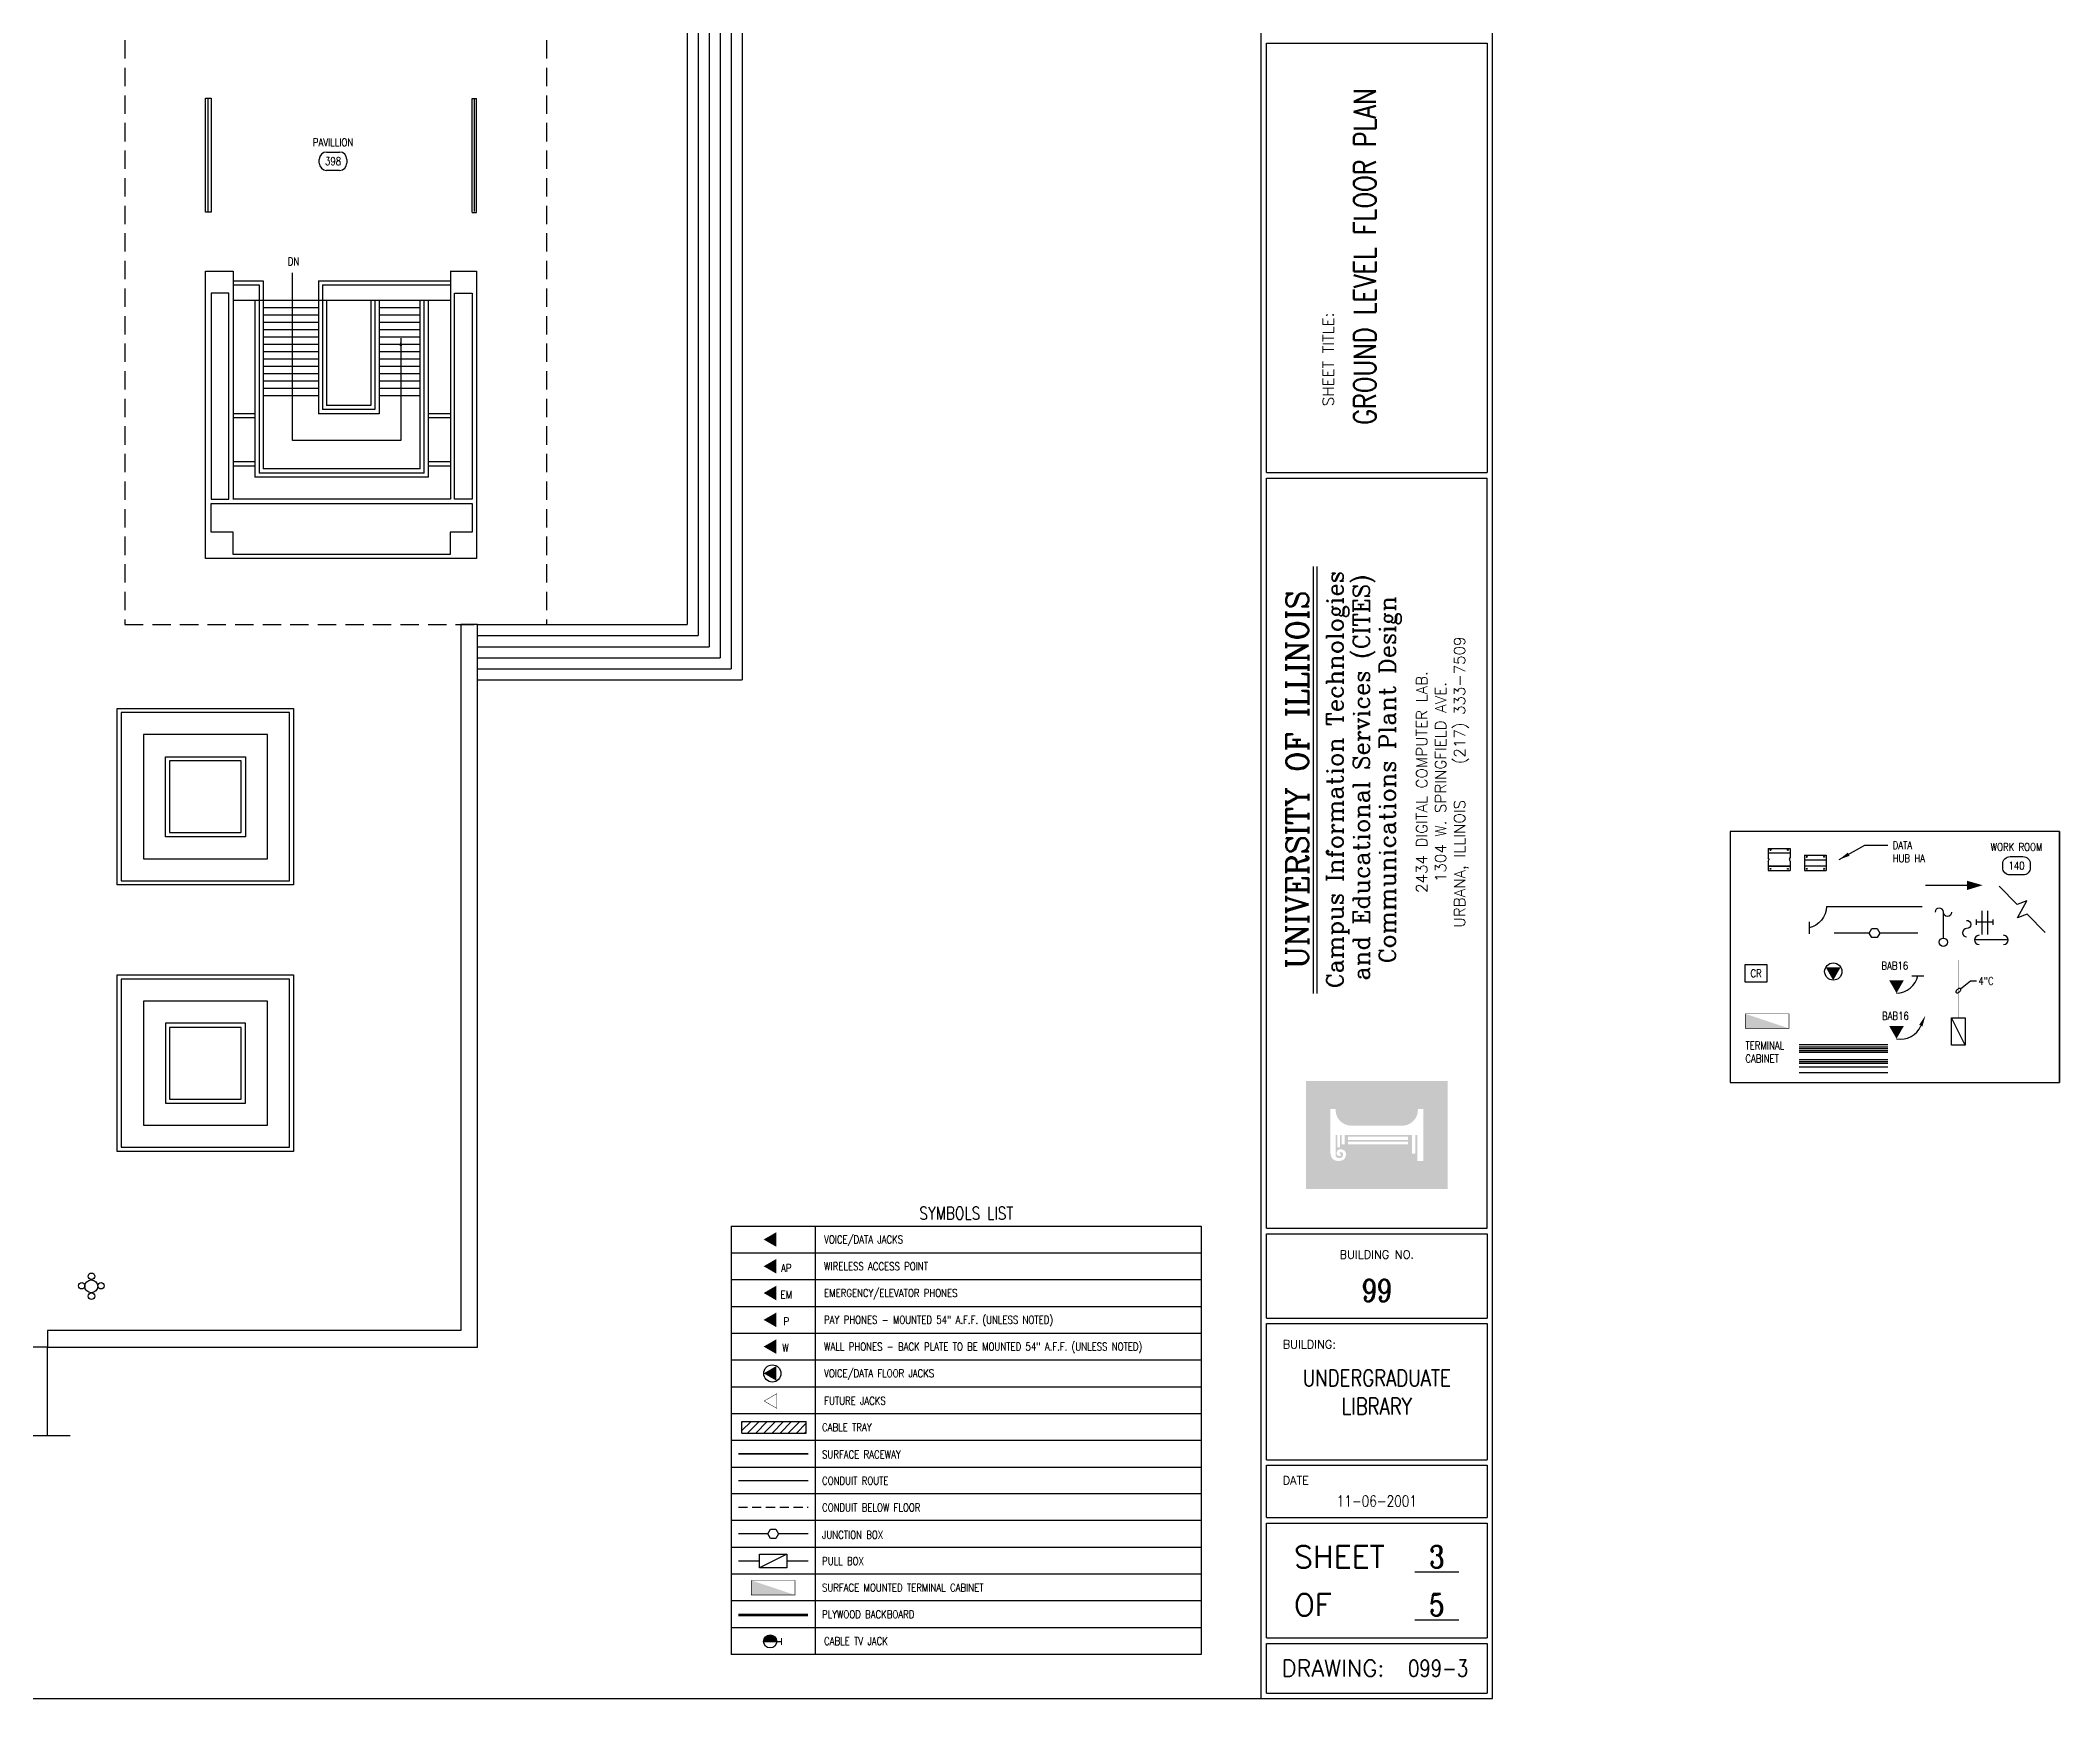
# Model space of a CAD drawing. Extents: x -97 to 5019, y -54 to 3540.
# Drawn here: x 2822 to 5019, y 0 to 1804 of the extents above; entities that cross this region are included whole.
import ezdxf
from ezdxf.enums import TextEntityAlignment as Align

# ---------------------------------------------------------------- set-up
doc = ezdxf.new("R2010")
doc.units = 0
doc.header["$LTSCALE"] = 40
doc.header["$MEASUREMENT"] = 0
for name, pattern in [('CENTER2', [1.125, 0.75, -0.125, 0.125, -0.125]), ('DASHED', [0.75, 0.5, -0.25]), ('DASHED2', [0.375, 0.25, -0.125])]:
    doc.linetypes.add(name, pattern=pattern)
doc.layers.get('0').update_dxf_attribs({"linetype": 'CONTINUOUS'})
for name, color, linetype in [('AC', 7, 'CONTINUOUS'), ('BIX MOUNT', 4, 'CONTINUOUS'), ('Bldg', 34, 'CONTINUOUS'), ('BLDGS', 34, 'CONTINUOUS'), ('BORDER', 2, 'CONTINUOUS'), ('CABINETS', 5, 'CONTINUOUS'), ('CABLE-DATA', 6, 'CONTINUOUS'), ('CABLE-FEED', 5, 'CONTINUOUS'), ('CABLE-RISER', 5, 'CONTINUOUS'), ('CABLE-SS', 1, 'CONTINUOUS'), ('CABLE-VOICE', 3, 'CONTINUOUS'), ('CABLETRAY', 5, 'CONTINUOUS'), ('COAX', 7, 'CONTINUOUS'), ('COLUMN LINES', 3, 'CENTER2'), ('COND-DWG', 4, 'CONTINUOUS'), ('DETAILS', 5, 'CONTINUOUS'), ('DIEBOLD', 3, 'CONTINUOUS'), ('DIMENSIONS', 3, 'CONTINUOUS'), ('ELECTRIC', 6, 'CONTINUOUS'), ('FIBER-MM', 1, 'CONTINUOUS'), ('FIBER-SM', 4, 'CONTINUOUS'), ('FRAMES', 5, 'CONTINUOUS'), ('FURN-EQUIP', 9, 'CONTINUOUS'), ('GROUND', 7, 'CONTINUOUS'), ('JACK', 1, 'CONTINUOUS'), ('JACK NUMBERS', 1, 'CONTINUOUS'), ('JACK-AP', 1, 'CONTINUOUS'), ('MAT-LIST', 5, 'CONTINUOUS'), ('NETWORK EQUIPMENT', 4, 'CONTINUOUS'), ('NOTES', 5, 'CONTINUOUS'), ('PATCH PANEL', 5, 'CONTINUOUS'), ('PLYWOOD', 6, 'CONTINUOUS'), ('PROPOSED', 6, 'CONTINUOUS'), ('PROTECTORS', 7, 'CONTINUOUS'), ('RACEWAY', 4, 'SURFACERACEWAY'), ('ROOMS', 34, 'CONTINUOUS'), ('SYMBOLS', 2, 'CONTINUOUS'), ('TERM-DWG', 6, 'CONTINUOUS')]:
    doc.layers.add(name, color=color, linetype=linetype)
doc.styles.add('A', font='SIMPLEX.shx', dxfattribs={"height": 8.5})
doc.styles.add('COMPLEX', font='complex', dxfattribs={"height": 0.125})
doc.styles.add('ROMANC', font='romanc', dxfattribs={"height": 24})
doc.styles.add('SIMPLEX', font='SIMPLEX.shx', dxfattribs={"height": 12})
doc.styles.get("Standard").update_dxf_attribs({"font": 'txt', "height": 24})
doc.linetypes.add('SURFACERACEWAY', pattern='A,0.5,[1,racedot.shx,S=0.02083,R=0,X=0,Y=0],0.5', length=1)
doc.dimstyles.get("Standard").update_dxf_attribs({"dimtxt": 0.18, "dimasz": 8.5, "dimexe": 0.18, "dimexo": 0.0625, "dimgap": 0.09, "dimtad": 0, "dimtih": 1, "dimtoh": 1, "dimdec": 3, "dimzin": 0, "dimdsep": 46, "dimlunit": 3, "dimtxsty": 'Standard', "dimcen": 0.09, "dimadec": 0, "dimazin": 0, "dimtfac": 1, "dimtdec": 3, "dimtofl": 0, "dimtmove": 2, "dimatfit": 3, "dimfxl": 0, "dimtolj": 1, "dimtzin": 0, "dimarcsym": 0})

# ---------------------------------------------------------------- blocks, each defined once
blk = doc.blocks.new('JA')
blk.add_solid([(0, 0), (13.9, -8), (13.9, 8)])
blk = doc.blocks.new('FJA')
blk.add_circle((9.5, -0.1), 9.38)
blk.add_solid([(0, 0), (13.9, -8), (13.9, 8)])
blk = doc.blocks.new('DJA')
at = {"const_width": 0.5}
blk.add_lwpolyline([(14.4, 8), (0.5, 0), (14.4, -8)], close=True, dxfattribs=at)
blk = doc.blocks.new('JB')
blk.add_lwpolyline([(-2.94912, -5.03808), (-8.6016, -5.03808), (-11.42784, 0), (-8.6016, 5.03808), (-2.94912, 5.03808), (0, 0)], close=True)
blk = doc.blocks.new('PB')
blk.add_lwpolyline([(0, 7.425), (-29.7, -7.425)])
blk.add_lwpolyline([(0, 7.425), (0, -7.425), (-29.7, -7.425), (-29.7, 7.425)], close=True)
blk = doc.blocks.new('TC')
at = {"const_width": 0.495}
blk.add_lwpolyline([(23.76, 15.84), (-23.76, 15.84), (-23.76, 0), (23.76, 0)], close=True, dxfattribs=at)
blk.add_solid([(-23.76, 0), (23.76, 0), (-23.76, 15.84)])
blk = doc.blocks.new('TV')
at = {"linetype": 'Continuous'}
blk.add_hatch(color=256, dxfattribs=at).paths.add_polyline_path([(14.2, 0, 1), (0, 0)])
blk.add_line((0, 0), (19.4, 0), dxfattribs=at)
at = {"linetype": 'Continuous', "const_width": 1, "flags": 128}
blk.add_lwpolyline([(19.4, 3.8), (19.4, -3.8)], dxfattribs=at)
at = {"linetype": 'Continuous'}
blk.add_circle((7.1, 0), 7.09, dxfattribs=at)
blk = doc.blocks.new('HR')
blk.add_line((16.6, 18.9), (29.9, 18.9))
blk.add_arc((0, 23.8), 23.8, 270, 348.1869)
blk = doc.blocks.new('HRA')
blk.add_arc((4.5, 23.3), 23.8, 259.1978, 337.3847)
blk.add_solid([(24.6, 15), (28.2, 13.3), (31.4, 25.1)])
blk = doc.blocks.new('IBID')
blk.add_lwpolyline([(0, 9, -1), (0, 0, 1), (0, -9, 1)], format="xyb")
blk = doc.blocks.new('CU')
blk.add_circle((0, 0), 4.48)
blk = doc.blocks.new('T')
blk.add_line((0, -3), (0, 3))
blk = doc.blocks.new('CD')
blk.add_arc((5, 0), 5, 90, 270)
blk = doc.blocks.new('ELIP')
blk.add_lwpolyline([(0, 0, 0.166221), (-0.04, 0.12, 0.105567), (-0.19, 0.25, 0.068396), (-0.39, 0.32, 0.054571), (-0.66, 0.35, 0.054571), (-0.92, 0.32, 0.068396), (-1.13, 0.25, 0.105567), (-1.28, 0.12, 0.166221), (-1.32, 0, 0.166221), (-1.28, -0.12, 0.105567), (-1.13, -0.25, 0.068396), (-0.92, -0.32, 0.054571), (-0.66, -0.35, 0.054571), (-0.39, -0.32, 0.068396), (-0.19, -0.25, 0.105567), (-0.04, -0.12, 0.166221)], format="xyb", close=True)

msp = doc.modelspace()

# ---------------------------------------------------------------- hatches: boundary and pattern name
at = {"layer": 'BORDER'}
h = msp.add_hatch(color=184, dxfattribs=at)
h.paths.add_polyline_path([(4210.9, 660.2), (4210.9, 566), (4342.1, 566), (4342.1, 660.2)])
h.paths.add_polyline_path([(4306.4, 623.4, 0.395998), (4321.2, 641.4), (4327, 641.4), (4327, 584.8), (4320.5, 584.8), (4320.5, 613.1), (4318.3, 613.1), (4318.3, 592.7), (4314.7, 592.7), (4314.7, 613.1), (4241.4, 613.1), (4241.4, 602.8), (4238.3, 602.8), (4238.3, 613.1), (4236.5, 613.1), (4236.5, 599.7), (4233.4, 599.7), (4233.4, 613.1), (4231.6, 613.1), (4231.6, 593.1), (4231.6, 592.3), (4231.7, 591.7), (4231.8, 591.3), (4231.8, 590.9), (4231.9, 590.6), (4231.9, 590.4), (4232, 590.2), (4232.1, 590), (4232.1, 589.9), (4232.2, 589.8), (4232.3, 589.6), (4232.4, 589.5), (4232.4, 589.4), (4232.5, 589.3), (4232.6, 589.2), (4232.7, 589.1), (4232.8, 589), (4232.8, 588.9), (4232.9, 588.8), (4233, 588.7), (4233.1, 588.7), (4233.2, 588.6), (4233.3, 588.5), (4233.4, 588.5), (4233.4, 588.4), (4233.5, 588.4), (4233.6, 588.3), (4233.6, 588.3), (4233.7, 588.3), (4233.7, 588.2), (4233.8, 588.2), (4233.8, 588.2), (4233.9, 588.2), (4234, 588.2), (4234, 588.2), (4234.1, 588.1), (4234.1, 588.1), (4234.2, 588.1), (4234.2, 588.1), (4234.3, 588.1), (4234.3, 588.1), (4234.4, 588.1), (4234.4, 588.1), (4234.5, 588.1), (4234.5, 588.1), (4234.6, 588.1), (4234.6, 588.1), (4234.7, 588), (4234.8, 588), (4234.8, 588), (4234.9, 588), (4234.9, 588), (4235, 588), (4235.1, 588), (4235.1, 588), (4235.2, 588), (4235.3, 588), (4235.3, 588), (4235.4, 588), (4235.4, 588), (4235.5, 588), (4235.6, 588.1), (4235.6, 588.1), (4235.7, 588.1), (4235.7, 588.1), (4235.8, 588.1), (4235.9, 588.1), (4235.9, 588.1), (4236, 588.1), (4236.1, 588.1), (4236.1, 588.1), (4236.2, 588.1), (4236.2, 588.1), (4236.3, 588.1), (4236.4, 588.1), (4236.4, 588.1), (4236.5, 588.2), (4236.5, 588.2), (4236.6, 588.2), (4236.6, 588.2), (4236.7, 588.2), (4236.8, 588.2), (4236.8, 588.2), (4236.9, 588.2), (4236.9, 588.2), (4237, 588.2), (4237, 588.3), (4237.1, 588.3), (4237.1, 588.3), (4237.2, 588.3), (4237.2, 588.3), (4237.3, 588.3), (4237.3, 588.3), (4237.4, 588.3), (4237.4, 588.3), (4237.5, 588.4), (4237.5, 588.4), (4237.5, 588.4), (4237.6, 588.4), (4237.6, 588.4), (4237.7, 588.4), (4237.7, 588.4), (4237.7, 588.4), (4237.8, 588.5), (4237.8, 588.5), (4237.9, 588.5), (4237.9, 588.5), (4237.9, 588.5), (4238, 588.5), (4238, 588.5), (4238, 588.6), (4238.1, 588.6), (4238.1, 588.6), (4238.1, 588.6), (4238.1, 588.6), (4238.2, 588.6), (4238.2, 588.6), (4238.2, 588.6), (4238.2, 588.7), (4238.3, 588.7), (4238.3, 588.7), (4238.3, 588.7), (4238.3, 588.7), (4238.4, 588.7), (4238.4, 588.7), (4238.4, 588.8), (4238.4, 588.8), (4238.4, 588.8), (4238.4, 588.8), (4238.5, 588.8), (4238.5, 588.8), (4238.5, 588.8), (4238.5, 588.9), (4238.5, 588.9), (4238.6, 588.9), (4238.6, 588.9), (4238.6, 588.9), (4238.6, 588.9), (4238.6, 589), (4238.7, 589), (4238.7, 589), (4238.7, 589), (4238.7, 589.1), (4238.7, 589.1), (4238.8, 589.1), (4238.8, 589.1), (4238.8, 589.1), (4238.8, 589.2), (4238.8, 589.2), (4238.9, 589.2), (4238.9, 589.3), (4238.9, 589.3), (4238.9, 589.3), (4238.9, 589.3), (4239, 589.4), (4239, 589.4), (4239, 589.4), (4239, 589.5), (4239, 589.5), (4239.1, 589.5), (4239.1, 589.6), (4239.1, 589.6), (4239.1, 589.6), (4239.1, 589.7), (4239.2, 589.7), (4239.2, 589.8), (4239.2, 589.8), (4239.2, 589.8), (4239.2, 589.9), (4239.3, 589.9), (4239.3, 589.9), (4239.3, 590), (4239.3, 590), (4239.3, 590.1), (4239.3, 590.1), (4239.4, 590.1), (4239.4, 590.2), (4239.4, 590.2), (4239.4, 590.2), (4239.4, 590.3), (4239.4, 590.3), (4239.5, 590.4), (4239.5, 590.4), (4239.5, 590.4), (4239.5, 590.5), (4239.5, 590.5), (4239.5, 590.6), (4239.5, 590.6), (4239.5, 590.6), (4239.6, 590.7), (4239.6, 590.7), (4239.6, 590.7), (4239.6, 590.8), (4239.6, 590.8), (4239.6, 590.8), (4239.6, 590.9), (4239.6, 590.9), (4239.6, 590.9), (4239.7, 591), (4239.7, 591), (4239.7, 591), (4239.7, 591.1), (4239.7, 591.1), (4239.7, 591.1), (4239.7, 591.2), (4239.7, 591.2), (4239.7, 591.2), (4239.7, 591.3), (4239.7, 591.3), (4239.7, 591.3), (4239.7, 591.3), (4239.7, 591.4), (4239.7, 591.4), (4239.7, 591.4), (4239.7, 591.4), (4239.7, 591.5), (4239.7, 591.5), (4239.7, 591.5), (4239.7, 591.5), (4239.7, 591.6), (4239.7, 591.6), (4239.7, 591.6), (4239.8, 591.6), (4239.8, 591.7), (4239.8, 591.7), (4239.8, 591.7), (4239.8, 591.7), (4239.8, 591.8), (4239.8, 591.8), (4239.8, 591.8), (4239.8, 591.8), (4239.8, 591.9), (4239.8, 591.9), (4239.8, 591.9), (4239.8, 591.9), (4239.8, 592), (4239.7, 592), (4239.7, 592), (4239.7, 592.1), (4239.7, 592.1), (4239.7, 592.1), (4239.7, 592.1), (4239.7, 592.2), (4239.7, 592.2), (4239.7, 592.2), (4239.7, 592.2), (4239.7, 592.3), (4239.7, 592.3), (4239.7, 592.3), (4239.7, 592.4), (4239.7, 592.4), (4239.7, 592.4), (4239.7, 592.5), (4239.7, 592.5), (4239.7, 592.5), (4239.7, 592.5), (4239.7, 592.6), (4239.7, 592.6), (4239.7, 592.6), (4239.7, 592.7), (4239.7, 592.7), (4239.6, 592.7), (4239.6, 592.8), (4239.6, 592.8), (4239.6, 592.8), (4239.6, 592.9), (4239.6, 592.9), (4239.6, 592.9), (4239.6, 592.9), (4239.6, 593), (4239.6, 593), (4239.6, 593), (4239.6, 593), (4239.6, 593.1), (4239.5, 593.1), (4239.5, 593.1), (4239.5, 593.1), (4239.5, 593.2), (4239.5, 593.2), (4239.5, 593.2), (4239.5, 593.2), (4239.5, 593.3), (4239.5, 593.3), (4239.5, 593.3), (4239.5, 593.3), (4239.5, 593.4), (4239.4, 593.4), (4239.4, 593.4), (4239.4, 593.4), (4239.4, 593.4), (4239.4, 593.4), (4239.4, 593.5), (4239.4, 593.5), (4239.4, 593.5), (4239.4, 593.5), (4239.4, 593.5), (4239.4, 593.5), (4239.4, 593.6), (4239.4, 593.6), (4239.3, 593.6), (4239.3, 593.6), (4239.3, 593.6), (4239.3, 593.6), (4239.3, 593.6), (4239.3, 593.6), (4239.3, 593.6), (4239.3, 593.7), (4239.3, 593.7), (4239.3, 593.7), (4239.3, 593.7), (4239.3, 593.7), (4239.3, 593.7), (4239.3, 593.7), (4239.2, 593.7), (4239.2, 593.7), (4239.2, 593.7), (4239.2, 593.7), (4239.2, 593.7), (4239.2, 593.7), (4239.2, 593.8), (4239.2, 593.8), (4239.2, 593.8), (4239.2, 593.8), (4239.2, 593.8), (4239.2, 593.8), (4239.2, 593.8), (4239.1, 593.8), (4239.1, 593.8), (4239.1, 593.8), (4239.1, 593.8), (4239.1, 593.8), (4239.1, 593.9), (4239.1, 593.9), (4239, 593.9), (4239, 593.9), (4239, 593.9), (4239, 593.9), (4239, 593.9), (4238.9, 593.9), (4238.9, 593.9), (4238.9, 594), (4238.9, 594), (4238.9, 594), (4238.8, 594), (4238.8, 594), (4238.8, 594), (4238.8, 594), (4238.7, 594), (4238.7, 594.1), (4238.7, 594.1), (4238.6, 594.1), (4238.6, 594.1), (4238.6, 594.1), (4238.6, 594.1), (4238.5, 594.1), (4238.5, 594.1), (4238.5, 594.2), (4238.4, 594.2), (4238.4, 594.2), (4238.4, 594.2), (4238.3, 594.2), (4238.3, 594.2), (4238.3, 594.2), (4238.2, 594.2), (4238.2, 594.2), (4238.2, 594.2), (4238.1, 594.3), (4238.1, 594.3), (4238.1, 594.3), (4238, 594.3), (4238, 594.3), (4237.9, 594.3), (4237.9, 594.3), (4237.9, 594.3), (4237.8, 594.3), (4237.8, 594.3), (4237.8, 594.4), (4237.7, 594.4), (4237.7, 594.4), (4237.7, 594.4), (4237.6, 594.4), (4237.6, 594.4), (4237.6, 594.4), (4237.5, 594.4), (4237.5, 594.4), (4237.4, 594.4), (4237.4, 594.4), (4237.4, 594.4), (4237.3, 594.4), (4237.3, 594.4), (4237.3, 594.4), (4237.2, 594.4), (4237.2, 594.4), (4237.2, 594.4), (4237.2, 594.4), (4237.1, 594.4), (4237.1, 594.5), (4237.1, 594.5), (4237, 594.5), (4237, 594.5), (4237, 594.5), (4237, 594.5), (4236.9, 594.5), (4236.9, 594.5), (4236.9, 594.5), (4236.8, 594.5), (4236.8, 594.5), (4236.8, 594.5), (4236.8, 594.5), (4236.8, 594.5), (4236.7, 594.5), (4236.7, 594.5), (4236.7, 594.5), (4236.7, 594.5), (4236.6, 594.5), (4236.6, 594.5), (4236.6, 594.5), (4236.6, 594.5), (4236.6, 594.5), (4236.6, 594.4), (4236.5, 594.4), (4236.5, 594.4), (4236.5, 594.4), (4236.5, 594.4), (4236.5, 594.4), (4236.5, 594.4), (4236.5, 594.4), (4236.4, 594.4), (4236.4, 594.4), (4236.4, 594.4), (4236.4, 594.4), (4236.4, 594.4), (4236.4, 594.4), (4236.4, 594.4), (4236.4, 594.4), (4236.4, 594.4), (4236.4, 594.4), (4236.4, 594.4), (4236.3, 594.4), (4236.3, 594.4), (4236.3, 594.4), (4236.3, 594.4), (4236.3, 594.4), (4236.3, 594.4), (4236.3, 594.4), (4236.3, 594.4), (4236.3, 594.4), (4236.3, 594.4), (4236.3, 594.4), (4236.3, 594.4), (4236.3, 594.4), (4236.3, 594.4), (4236.3, 594.4), (4236.3, 594.4), (4236.3, 594.4), (4236.3, 594.4), (4236.3, 594.4), (4236.3, 594.4), (4236.3, 594.4), (4236.3, 594.4), (4236.3, 594.4), (4236.3, 594.4), (4236.3, 594.4), (4236.3, 594.4), (4236.3, 594.4), (4236.3, 594.4), (4236.3, 594.4), (4236.2, 594.4), (4236.2, 594.3), (4236.2, 594.3), (4236.2, 594.3), (4236.2, 594.3), (4236.2, 594.3), (4236.2, 594.3), (4236.2, 594.3), (4236.2, 594.3), (4236.2, 594.3), (4236.2, 594.3), (4236.2, 594.3), (4236.2, 594.3), (4236.2, 594.3), (4236.2, 594.3), (4236.2, 594.3), (4236.2, 594.3), (4236.2, 594.3), (4236.2, 594.3), (4236.2, 594.3), (4236.2, 594.3), (4236.2, 594.3), (4236.2, 594.2), (4236.2, 594.2), (4236.2, 594.2), (4236.2, 594.2), (4236.1, 594.2), (4236.1, 594.2), (4236.1, 594.2), (4236.1, 594.2), (4236.1, 594.2), (4236.1, 594.2), (4236.1, 594.2), (4236.1, 594.2), (4236.1, 594.1), (4236.1, 594.1), (4236.1, 594.1), (4236.1, 594.1), (4236.1, 594.1), (4236.1, 594.1), (4236.1, 594.1), (4236.1, 594.1), (4236.1, 594), (4236.1, 594), (4236.1, 594), (4236.1, 594), (4236.1, 594), (4236, 594), (4236, 593.9), (4236, 593.9), (4236, 593.9), (4236, 593.9), (4236, 593.9), (4236, 593.9), (4236, 593.8), (4236, 593.8), (4236, 593.8), (4236, 593.8), (4236, 593.7), (4236, 593.7), (4236, 593.7), (4236, 593.6), (4236, 593.6), (4236, 593.5), (4236, 593.5), (4236, 593.4), (4236, 593.4), (4236, 593.3), (4236, 593.3), (4236, 593.2), (4236.1, 593.2), (4236.1, 593.1), (4236.1, 593.1), (4236.1, 593.1), (4236.2, 593), (4236.2, 593), (4236.3, 592.9), (4236.3, 592.9), (4236.4, 592.9), (4236.5, 592.8), (4236.6, 592.8), (4236.7, 592.8), (4236.8, 592.8), (4237, 592.7), (4237.3, 592.7), (4237.3, 590.5), (4236.9, 590.4), (4236.5, 590.2), (4236.1, 590.2), (4235.6, 590.2), (4235.2, 590.2), (4234.9, 590.3), (4234.5, 590.4), (4234.2, 590.6), (4233.9, 590.8), (4233.6, 591.1), (4233.4, 591.4), (4233.2, 591.7), (4233, 592.1), (4232.9, 592.5), (4232.9, 592.9), (4232.8, 593.3), (4232.8, 593.7), (4232.9, 594.2), (4233, 594.6), (4233.1, 595), (4233.2, 595.3), (4233.4, 595.7), (4233.6, 596), (4233.8, 596.3), (4234, 596.6), (4234.3, 596.8), (4234.6, 597), (4234.9, 597.2), (4235.3, 597.3), (4235.6, 597.5), (4236, 597.5), (4236.4, 597.6), (4236.8, 597.6), (4237.2, 597.6), (4237.6, 597.6), (4238, 597.5), (4238.5, 597.4), (4238.9, 597.3), (4239.4, 597.2), (4239.8, 597), (4240.2, 596.8), (4240.6, 596.6), (4241, 596.3), (4241.4, 596), (4241.6, 595.7), (4241.9, 595.4), (4242.1, 595), (4242.3, 594.7), (4242.5, 594.3), (4242.6, 593.9), (4242.7, 593.5), (4242.8, 593.1), (4242.8, 592.7), (4242.9, 592.3), (4242.9, 591.9), (4242.9, 591.5), (4242.9, 591.1), (4242.8, 590.7), (4242.7, 590.3), (4242.6, 589.8), (4242.4, 589.4), (4242.2, 588.9), (4242, 588.4), (4241.8, 587.9), (4241.5, 587.5), (4241.1, 587), (4240.7, 586.6), (4240.3, 586.3), (4239.9, 586), (4239.4, 585.7), (4238.8, 585.5), (4238.3, 585.3), (4237.7, 585.2), (4237.2, 585.1), (4236.6, 585), (4236, 584.9), (4235.4, 584.9), (4234.8, 584.9), (4234.2, 584.9), (4233.6, 584.9), (4232.9, 585), (4232.2, 585.1), (4231.5, 585.3), (4230.8, 585.6), (4230, 586), (4229.2, 586.5), (4228.4, 587.2), (4227.6, 588.2), (4227, 589.4), (4226.5, 591.1), (4226.1, 593.1), (4226, 595.4), (4226, 641.4), (4231.7, 641.4, 0.395998), (4246.6, 623.4)], flags=16)
h.paths.add_polyline_path([(4310.6, 611.4), (4310.6, 607.8), (4245.3, 607.8), (4245.3, 611.4)], flags=16)
h.paths.add_polyline_path([(4310.6, 606), (4310.6, 602.8), (4245.3, 602.8), (4245.3, 606)], flags=16)
at = {"layer": 'CABLETRAY'}
h = msp.add_hatch(dxfattribs=at)
h.set_pattern_fill('ANSI31', color=256, scale=50, style=0)
h.set_pattern_definition([(45, (92.476, -3130.9904), (-4.419417, 4.419417), [])])
edge = h.paths.add_edge_path(flags=17)
edge.add_line((3585.7, 301.4), (3655.5, 301.4))
edge.add_line((3585.7, 288.9), (3655.5, 288.9))
edge = h.paths.add_edge_path(flags=17)
edge.add_line((3655.5, 288.9), (3655.5, 301.4))
edge.add_line((3585.7, 288.9), (3585.7, 301.4))

# ---------------------------------------------------------------- linework, layer by layer
at = {"layer": 'AC'}
msp.add_line((5019.5, 943.2), (5019.5, 670.2), dxfattribs=at)
at = {"layer": 'BIX MOUNT'}
msp.add_line((5019.5, 943.2), (5019.5, 670.2), dxfattribs=at)
at = {"layer": 'Bldg'}
for p, q in [((4873.7, 884.8), (4918.8, 884.8)), ((4935, 856.9), (4935, 831.2)), ((4941, 856.9), (4941, 831.2))]:
    msp.add_line(p, q, dxfattribs=at)
msp.add_lwpolyline([(5003.7, 833.5), (4984, 853.2), (4973.5, 849.4), (4983.7, 867.7), (4973.2, 864), (4953.6, 883.6)], dxfattribs=at)
msp.add_solid([(4918.8, 889.6), (4935.8, 884.8), (4918.8, 879.6)], dxfattribs=at)
at = {"layer": 'BLDGS', "linetype": 'DASHED'}
for p, q in [((2914.2, 2224), (2914.2, 1168.5)), ((3373.2, 2224), (3373.2, 1168.5)), ((2914.2, 1168.5), (3373.2, 1168.5))]:
    msp.add_line(p, q, dxfattribs=at)
at = {"layer": 'BLDGS'}
for p, q in [((3002.1, 1617), (3002.1, 1740.9)), ((3002.1, 1740.9), (3008.1, 1740.9)), ((3005, 1617), (3005, 1740.9)), ((3008.1, 1740.9), (3008.1, 1617)), ((3292.3, 1616.7), (3292.3, 1740.6)), ((3292.3, 1740.6), (3296.8, 1740.6)), ((3294.7, 1617.6), (3294.7, 1740)), ((3296.8, 1616.7), (3296.8, 1740.6)), ((3008.1, 1617), (3002.1, 1617)), ((3292.3, 1616.7), (3296.8, 1616.7)), ((3002.1, 1240.2), (3002.1, 1552.9)), ((3002.1, 1552.9), (3032.1, 1552.9)), ((3032, 1542.4), (3064.8, 1542.4)), ((3032.1, 1552.9), (3032.1, 1304.7)), ((3064.8, 1542.4), (3064.8, 1337.7)), ((3124.8, 1542.4), (3124.8, 1397.7)), ((3124.8, 1542.4), (3268.2, 1542.4)), ((3268.3, 1552.9), (3296.8, 1552.9)), ((3268.6, 1552.9), (3268.6, 1304.7)), ((3296.8, 1552.9), (3296.8, 1240.2)), ((3027.3, 1528.9), (3008.1, 1528.9)), ((3008.1, 1528.9), (3008.1, 1304.7)), ((3027.3, 1304.7), (3027.3, 1528.9)), ((3031.8, 1521.4), (3268.2, 1521.4)), ((3032, 1537.9), (3060.3, 1537.9)), ((3055.8, 1521.4), (3055.8, 1328.7)), ((3060.3, 1537.9), (3060.3, 1333.2)), ((3129.3, 1537.9), (3129.3, 1402.2)), ((3129.3, 1537.9), (3268.2, 1537.9)), ((3133.8, 1521.4), (3133.8, 1406.7)), ((3181.8, 1521.4), (3181.8, 1406.7)), ((3186.3, 1521.4), (3186.3, 1402.2)), ((3190.8, 1521.4), (3190.8, 1397.7)), ((3235.6, 1337.7), (3235.6, 1521.4)), ((3240.1, 1333.2), (3240.1, 1521.4)), ((3244.6, 1328.7), (3244.6, 1521.4)), ((3273.1, 1304.7), (3273.1, 1528.9)), ((3273.1, 1528.9), (3292.3, 1528.9)), ((3292.3, 1528.9), (3292.3, 1304.7)), ((3064.8, 1513.4), (3124.8, 1513.4)), ((3064.8, 1505.4), (3124.8, 1505.4)), ((3064.8, 1497.4), (3124.8, 1497.4)), ((3190.8, 1513.4), (3235.6, 1513.4)), ((3190.8, 1505.4), (3235.6, 1505.4)), ((3190.8, 1497.4), (3235.6, 1497.4)), ((3064.8, 1489.4), (3124.8, 1489.4)), ((3064.8, 1481.4), (3124.8, 1481.4)), ((3064.8, 1473.4), (3124.8, 1473.4)), ((3190.8, 1489.4), (3235.6, 1489.4)), ((3190.8, 1481.4), (3235.6, 1481.4)), ((3190.8, 1473.4), (3235.6, 1473.4)), ((3064.8, 1465.4), (3124.8, 1465.4)), ((3064.8, 1457.4), (3124.8, 1457.4)), ((3190.8, 1465.4), (3235.6, 1465.4)), ((3190.8, 1457.4), (3235.6, 1457.4)), ((3064.8, 1449.4), (3124.8, 1449.4)), ((3064.8, 1441.4), (3124.8, 1441.4)), ((3064.8, 1433.4), (3124.8, 1433.4)), ((3190.8, 1449.4), (3235.6, 1449.4)), ((3190.8, 1441.4), (3235.6, 1441.4)), ((3190.8, 1433.4), (3235.6, 1433.4)), ((3064.8, 1425.4), (3124.8, 1425.4)), ((3064.8, 1417.4), (3124.8, 1417.4)), ((3181.8, 1406.7), (3133.8, 1406.7)), ((3190.8, 1425.4), (3235.6, 1425.4)), ((3190.8, 1417.4), (3235.6, 1417.4)), ((3055.8, 1397.7), (3031.8, 1397.7)), ((3055.8, 1393.2), (3031.8, 1393.2)), ((3190.8, 1397.7), (3124.8, 1397.7)), ((3186.3, 1402.2), (3129.3, 1402.2)), ((3268.6, 1397.7), (3244.6, 1397.7)), ((3268.6, 1393.2), (3244.6, 1393.2)), ((3055.8, 1345.2), (3031.8, 1345.2)), ((3055.8, 1340.7), (3031.8, 1340.7)), ((3268.6, 1345.2), (3244.6, 1345.2)), ((3268.6, 1340.7), (3244.6, 1340.7)), ((3244.6, 1328.7), (3055.8, 1328.7)), ((3240.1, 1333.2), (3060.3, 1333.2)), ((3235.6, 1337.7), (3064.8, 1337.7)), ((3008.1, 1304.7), (3027.3, 1304.7)), ((3008.1, 1268.7), (3008.1, 1300.2)), ((3008.1, 1300.2), (3292.3, 1300.2)), ((3268.6, 1304.7), (3031.8, 1304.7)), ((3292.3, 1304.7), (3273.1, 1304.7)), ((3292.3, 1300.2), (3292.3, 1268.7)), ((3032.1, 1268.7), (3008.1, 1268.7)), ((3032.1, 1244.7), (3032.1, 1268.7)), ((3292.3, 1268.7), (3268.3, 1268.7)), ((3268.3, 1268.7), (3268.3, 1244.7)), ((3296.8, 1240.2), (3002.1, 1240.2)), ((3268.3, 1244.7), (3032.1, 1244.7)), ((3298, 1168.3), (3280, 1168.3)), ((3280, 1168.3), (3280, 400.3)), ((3298, 382.3), (3298, 1168.3))]:
    msp.add_line(p, q, dxfattribs=at)
at = {"layer": 'BORDER'}
for p, q in [((4150.5, 0), (4150.5, 3313.8)), ((4402.5, 0), (4402.5, 2784)), ((4402.5, 0), (4402.5, 2784)), ((4156.5, 1333.6), (4156.5, 1800.8)), ((4156.5, 1800.8), (4396.5, 1800.8)), ((4396.5, 1800.8), (4396.5, 1333.6)), ((4396.5, 1800.8), (4396.5, 1333.6)), ((4156.5, 1333.6), (4396.5, 1333.6)), ((4156.5, 1327.6), (4396.5, 1327.6)), ((4156.5, 511.6), (4156.5, 1327.6)), ((4396.5, 511.6), (4396.5, 1327.6)), ((4207.6, 767), (4207.6, 1231.5)), ((4211.5, 767), (4211.5, 1231.5)), ((4156.5, 511.6), (4396.5, 511.6)), ((4156.5, 413.9), (4156.5, 505.6)), ((4156.5, 505.6), (4396.5, 505.6)), ((4396.5, 505.6), (4396.5, 413.9)), ((4156.5, 413.9), (4396.5, 413.9)), ((4156.5, 407.9), (4396.5, 407.9)), ((4156.5, 259.9), (4156.5, 407.9)), ((4396.5, 407.9), (4396.5, 259.9)), ((4156.5, 259.9), (4396.5, 259.9)), ((4156.5, 253.9), (4396.5, 253.9)), ((4156.5, 196.9), (4156.5, 253.9)), ((4396.5, 253.9), (4396.5, 196.9)), ((4156.5, 196.9), (4396.5, 196.9)), ((4156.5, 190.9), (4396.5, 190.9)), ((4156.5, 66), (4156.5, 190.9)), ((4396.5, 190.9), (4396.5, 66)), ((4317.8, 137.8), (4365.8, 137.8)), ((4156.5, 66), (4396.5, 66)), ((4317.8, 85.6), (4365.8, 85.6)), ((4156.5, 60), (4396.5, 60)), ((4156.5, 6), (4156.5, 60)), ((4396.5, 60), (4396.5, 6)), ((4156.5, 6), (4396.5, 6))]:
    msp.add_line(p, q, dxfattribs=at)
at = {"layer": 'BORDER', "flags": 128}
msp.add_lwpolyline([(4402.5, 3313.8), (0, 3313.8), (0, 0), (4402.5, 0)], close=True, dxfattribs=at)
at = {"layer": 'BORDER', "color": 184}
for points in [[(4206.7, 664.5), (4199.5, 671.7), (4346.3, 664.5), (4353.5, 671.7)], [(4199.5, 554.5), (4206.7, 561.7), (4199.5, 671.7), (4206.7, 664.5)], [(4346.3, 561.7), (4353.5, 554.5), (4346.3, 664.5), (4353.5, 671.7)], [(4346.3, 561.7), (4353.5, 554.5), (4206.7, 561.7), (4199.5, 554.5)]]:
    msp.add_solid(points, dxfattribs=at)
at = {"layer": 'BORDER', "color": 20}
for points in [[(4206.7, 664.5), (4210.9, 660.2), (4346.3, 664.5), (4342.1, 660.2)], [(4206.7, 561.7), (4210.9, 566), (4206.7, 664.5), (4210.9, 660.2)], [(4342.1, 660.2), (4346.3, 664.5), (4342.1, 566), (4346.3, 561.7)], [(4342.1, 566), (4346.3, 561.7), (4210.9, 566), (4206.7, 561.7)]]:
    msp.add_solid(points, dxfattribs=at)
at = {"layer": 'CABINETS'}
msp.add_line((5019.5, 943.2), (5019.5, 670.2), dxfattribs=at)
at = {"layer": 'CABLE-DATA'}
msp.add_line((5019.5, 943.2), (5019.5, 670.2), dxfattribs=at)
at = {"layer": 'CABLE-FEED'}
msp.add_line((5019.5, 943.2), (5019.5, 670.2), dxfattribs=at)
at = {"layer": 'CABLE-RISER'}
msp.add_line((5019.5, 943.2), (5019.5, 670.2), dxfattribs=at)
at = {"layer": 'CABLE-SS'}
msp.add_line((5019.5, 943.2), (5019.5, 670.2), dxfattribs=at)
at = {"layer": 'CABLE-VOICE'}
msp.add_line((5019.5, 943.2), (5019.5, 670.2), dxfattribs=at)
at = {"layer": 'CABLETRAY'}
for p, q in [((4736.2, 711.6), (4832.6, 711.6)), ((4736.2, 711.6), (4832.6, 711.6)), ((4736.2, 711.6), (4832.6, 711.6)), ((4736.2, 711.6), (4832.6, 711.6)), ((4736.2, 711.6), (4832.6, 711.6)), ((4736.2, 711.6), (4832.6, 711.6)), ((4736.2, 711.6), (4832.6, 711.6)), ((4736.2, 711.6), (4832.6, 711.6)), ((4736.2, 711.6), (4832.6, 711.6)), ((4736.2, 709.1), (4832.6, 709.1)), ((4736.2, 707.1), (4832.6, 707.1)), ((4736.2, 705.1), (4832.6, 705.1)), ((4736.2, 703.1), (4832.6, 703.1)), ((4736.2, 695.1), (4832.6, 695.1)), ((4736.2, 693.1), (4832.6, 693.1)), ((4736.2, 691.1), (4832.6, 691.1)), ((4736.2, 687.1), (4832.6, 687.1)), ((4736.2, 681.1), (4832.6, 681.1)), ((3585.7, 301.4), (3655.5, 301.4)), ((3585.7, 288.9), (3585.7, 301.4)), ((3585.7, 288.9), (3655.5, 288.9)), ((3655.5, 288.9), (3655.5, 301.4))]:
    msp.add_line(p, q, dxfattribs=at)
at = {"layer": 'COAX'}
msp.add_line((5019.5, 943.2), (5019.5, 670.2), dxfattribs=at)
at = {"layer": 'COLUMN LINES'}
msp.add_line((5019.5, 774.3), (5019.5, 670.2), dxfattribs=at)
at = {"layer": 'COND-DWG'}
for p, q in [((4911.8, 772.1), (4922.6, 780.8)), ((4922.6, 780.8), (4928.9, 780.8)), ((3581.8, 237.3), (3657.6, 237.3)), ((3581.8, 149.8), (3604.8, 149.8)), ((3634.5, 149.8), (3657.6, 149.8))]:
    msp.add_line(p, q, dxfattribs=at)
msp.add_lwpolyline([(4661.1, 670.2), (5019.5, 670.2), (5019.5, 943.2), (4661.1, 943.2)], close=True, dxfattribs=at)
for points in [[(4893, 827.3), (4893, 855.4)], [(4947, 844.6), (4929, 844.6)], [(4812.4, 832.8), (4774.3, 832.8)], [(4865.1, 832.8), (4823.8, 832.8)], [(4963.5, 825.3), (4926.8, 825.3)], [(3614, 179.1), (3581.8, 179.1)], [(3657.6, 179.1), (3625.4, 179.1)]]:
    msp.add_lwpolyline(points, dxfattribs=at)
at = {"layer": 'COND-DWG', "const_width": 0.5}
msp.add_lwpolyline([(4909.1, 740.6), (4909.1, 803.6)], dxfattribs=at)
at = {"layer": 'COND-DWG', "linetype": 'DASHED2'}
msp.add_lwpolyline([(3581.8, 208.2), (3657.6, 208.2)], dxfattribs=at)
at = {"layer": 'DETAILS'}
msp.add_line((5019.5, 943.2), (5019.5, 670.2), dxfattribs=at)
at = {"layer": 'DIEBOLD', "flags": 128}
msp.add_lwpolyline([(4677.1, 798.2), (4677.1, 779.7), (4701.2, 779.7), (4701.2, 798.2)], close=True, dxfattribs=at)
at = {"layer": 'DIMENSIONS'}
msp.add_line((5019.5, 943.2), (5019.5, 670.2), dxfattribs=at)
at = {"layer": 'ELECTRIC'}
msp.add_line((5019.5, 943.2), (5019.5, 670.2), dxfattribs=at)
at = {"layer": 'FIBER-MM'}
msp.add_line((5019.5, 943.2), (5019.5, 670.2), dxfattribs=at)
at = {"layer": 'FIBER-SM'}
msp.add_line((5019.5, 943.2), (5019.5, 670.2), dxfattribs=at)
at = {"layer": 'FRAMES'}
for p, q in [((4702.4, 924.9), (4702.4, 914.6)), ((4702.4, 924.9), (4726.2, 924.9)), ((4726.2, 924.9), (4726.2, 914.6)), ((5019.5, 943.2), (5019.5, 670.2)), ((4702.4, 920.1), (4726.2, 920.1)), ((4702.4, 919.9), (4726.2, 919.9)), ((4703.2, 913.4), (4702.4, 914.6)), ((4702.4, 911.1), (4703.2, 912.4)), ((4702.4, 911.1), (4702.4, 900.9)), ((4702.4, 905.9), (4726.2, 905.9)), ((4702.4, 905.6), (4726.2, 905.6)), ((4702.4, 900.9), (4726.2, 900.9)), ((4703.2, 913.4), (4703.2, 912.4)), ((4725.4, 913.4), (4726.2, 914.6)), ((4725.4, 913.4), (4725.4, 912.4)), ((4726.2, 911.1), (4725.4, 912.4)), ((4726.2, 911.1), (4726.2, 900.9)), ((4741.8, 917.4), (4741.8, 900.9)), ((4741.8, 917.4), (4765.6, 917.4)), ((4741.8, 912.4), (4765.6, 912.4)), ((4741.8, 905.9), (4765.6, 905.9)), ((4741.8, 900.9), (4765.6, 900.9)), ((4765.6, 917.4), (4765.6, 900.9))]:
    msp.add_line(p, q, dxfattribs=at)
for points in [[(4705.2, 923.2), (4705, 923.5), (4704.7, 923.5), (4704.5, 923.2), (4704.7, 922.9), (4705, 922.9)], [(4723.5, 923.2), (4723.6, 923.5), (4723.9, 923.5), (4724.1, 923.2), (4723.9, 922.9), (4723.6, 922.9)], [(4705.2, 902.6), (4705, 902.3), (4704.7, 902.3), (4704.5, 902.6), (4704.7, 902.9), (4705, 902.9)], [(4723.5, 902.6), (4723.6, 902.3), (4723.9, 902.3), (4724.1, 902.6), (4723.9, 902.9), (4723.6, 902.9)], [(4744.6, 915.7), (4744.4, 916), (4744.1, 916), (4743.9, 915.7), (4744.1, 915.4), (4744.4, 915.4)], [(4744.6, 902.6), (4744.4, 902.3), (4744.1, 902.3), (4743.9, 902.6), (4744.1, 902.9), (4744.4, 902.9)], [(4762.9, 915.7), (4763, 916), (4763.3, 916), (4763.5, 915.7), (4763.3, 915.4), (4763, 915.4)], [(4762.9, 902.6), (4763, 902.3), (4763.3, 902.3), (4763.5, 902.6), (4763.3, 902.9), (4763, 902.9)]]:
    msp.add_lwpolyline(points, close=True, dxfattribs=at)
for centre in [(4704.9, 923.2), (4723.8, 923.2), (4704.9, 902.6), (4723.8, 902.6), (4744.3, 915.7), (4744.3, 902.6), (4763.2, 915.7), (4763.2, 902.6)]:
    msp.add_circle(centre, 0.5, dxfattribs=at)
at = {"layer": 'FURN-EQUIP'}
msp.add_line((5019.5, 766.4), (5019.5, 670.2), dxfattribs=at)
at = {"layer": 'GROUND'}
msp.add_line((5019.5, 943.2), (5019.5, 670.2), dxfattribs=at)
at = {"layer": 'MAT-LIST'}
msp.add_line((5019.5, 943.2), (5019.5, 670.2), dxfattribs=at)
at = {"layer": 'NETWORK EQUIPMENT'}
msp.add_line((5019.5, 943.2), (5019.5, 670.2), dxfattribs=at)
at = {"layer": 'NOTES'}
msp.add_line((5019.5, 943.2), (5019.5, 670.2), dxfattribs=at)
at = {"layer": 'PATCH PANEL'}
msp.add_line((5019.5, 943.2), (5019.5, 670.2), dxfattribs=at)
at = {"layer": 'PLYWOOD'}
msp.add_line((5019.5, 943.2), (5019.5, 670.2), dxfattribs=at)
at = {"layer": 'PLYWOOD', "const_width": 2.83}
msp.add_lwpolyline([(3581.8, 90.8), (3657.6, 90.8)], dxfattribs=at)
at = {"layer": 'PROPOSED'}
msp.add_line((5019.5, 943.2), (5019.5, 670.2), dxfattribs=at)
at = {"layer": 'PROTECTORS'}
msp.add_line((5019.5, 943.2), (5019.5, 670.2), dxfattribs=at)
at = {"layer": 'RACEWAY'}
msp.add_line((5019.5, 943.2), (5019.5, 670.2), dxfattribs=at)
at = {"layer": 'RACEWAY', "linetype": 'SURFACERACEWAY'}
for p, q in [((3581.8, 266.4), (3657.6, 266.4)), ((3657.6, 266.4), (3581.8, 266.4))]:
    msp.add_line(p, q, dxfattribs=at)
msp.add_lwpolyline([(4765.7, 861.7), (4869.9, 861.7)], dxfattribs=at)
at = {"layer": 'ROOMS'}
for p, q in [((3574, 2272.3), (3574, 1120.3)), ((3586, 2284.3), (3586, 1108.3)), ((3550, 2248.3), (3550, 1144.3)), ((3562, 2260.3), (3562, 1132.3)), ((3526, 2224.3), (3526, 1168.3)), ((3538, 2236.3), (3538, 1156.3)), ((3125.8, 1670.4), (3125.8, 1674.4)), ((3133.8, 1682.4), (3147.8, 1682.4)), ((3155.8, 1674.4), (3155.8, 1670.4)), ((3147.8, 1662.4), (3133.8, 1662.4)), ((3298, 1168.3), (3526, 1168.3)), ((3298, 1156.3), (3538, 1156.3)), ((3298, 1144.3), (3550, 1144.3)), ((3298, 1132.3), (3562, 1132.3)), ((3298, 1120.3), (3574, 1120.3)), ((3298, 1108.3), (3586, 1108.3)), ((3280, 400.3), (2830, 400.3)), ((2830, 400.3), (2830, 382.3)), ((2830, 382.3), (2776, 382.3)), ((2830, 286.1), (2830, 382.3)), ((2830, 382.3), (3298, 382.3)), ((2616.9, 286.1), (2854.8, 286.1))]:
    msp.add_line(p, q, dxfattribs=at)
at = {"layer": 'ROOMS', "flags": 128}
for points in [[(2905.9, 885.1), (2905.9, 1077.1), (3097.9, 1077.1), (3097.9, 885.1)], [(3093.4, 1072.6), (2910.4, 1072.6), (2910.4, 889.6), (3093.4, 889.6)], [(2934.4, 1048.6), (2934.4, 913.6), (3069.4, 913.6), (3069.4, 1048.6)], [(2958.4, 937.6), (2958.4, 1024.6), (3045.4, 1024.6), (3045.4, 937.6)], [(2962.9, 942.1), (3040.9, 942.1), (3040.9, 1020.1), (2962.9, 1020.1)], [(3097.9, 595.2), (2905.9, 595.2), (2905.9, 787.2), (3097.9, 787.2)], [(2910.4, 599.7), (3093.4, 599.7), (3093.4, 782.7), (2910.4, 782.7)], [(3069.4, 758.7), (2934.4, 758.7), (2934.4, 623.7), (3069.4, 623.7)], [(2958.4, 734.7), (2958.4, 647.7), (3045.4, 647.7), (3045.4, 734.7)], [(2962.9, 730.2), (2962.9, 652.2), (3040.9, 652.2), (3040.9, 730.2)]]:
    msp.add_lwpolyline(points, close=True, dxfattribs=at)
at = {"layer": 'ROOMS'}
msp.add_lwpolyline([(4979.6, 896), (4965.6, 896, -0.414214), (4957.6, 904), (4957.6, 908, -0.414214), (4965.6, 916), (4979.6, 916, -0.414214), (4987.6, 908), (4987.6, 904, -0.414214)], format="xyb", close=True, dxfattribs=at)
for centre, radius in [((2877.9, 459.4), 3.52), ((2867.3, 449.1), 3.52), ((2877.7, 448.5), 7.05), ((2878, 437.8), 3.52), ((2888.3, 449.1), 3.52)]:
    msp.add_circle(centre, radius, dxfattribs=at)
for centre, start, end in [((3133.8, 1674.4), 90, 180), ((3133.8, 1670.4), 180, 270), ((3147.8, 1674.4), 0, 90), ((3147.8, 1670.4), 270, 0)]:
    msp.add_arc(centre, 8, start, end, dxfattribs=at)
at = {"layer": 'SYMBOLS'}
for p, q in [((3574.1, 514), (3574.1, 48)), ((3574.1, 514), (4085.5, 514)), ((3665.2, 514), (3665.2, 48)), ((4085.5, 514), (4085.5, 48)), ((3574.1, 484.9), (4085.5, 484.9)), ((3574.1, 455.8), (4085.5, 455.8)), ((3574.1, 426.6), (4085.5, 426.6)), ((3574.1, 397.5), (4085.5, 397.5)), ((3574.1, 368.4), (4085.5, 368.4)), ((3574.1, 339.3), (4085.5, 339.3)), ((3574.1, 310.1), (4085.5, 310.1)), ((3574.1, 281), (4085.5, 281)), ((3574.1, 251.9), (4085.5, 251.9)), ((4085.5, 222.8), (3574.1, 222.8)), ((4085.5, 193.6), (3574.1, 193.6)), ((4085.5, 164.5), (3574.1, 164.5)), ((4085.5, 135.4), (3574.1, 135.4)), ((4085.5, 106.2), (3574.1, 106.2)), ((4085.5, 77.1), (3574.1, 77.1)), ((4085.5, 48), (3574.1, 48))]:
    msp.add_line(p, q, dxfattribs=at)

# ---------------------------------------------------------------- block references
at = {"layer": 'COAX'}
msp.add_blockref('TV', (3609.3, 62.2), dxfattribs=at)
at = {"layer": 'COND-DWG', "xscale": -1, "rotation": 90}
msp.add_blockref('HR', (4765.7, 861.7), dxfattribs=at)
at = {"layer": 'COND-DWG'}
for name, p, rotation in [('IBID', (4893, 855.4), 270), ('CD', (4963.5, 825.3), 180), ('PB', (4909.1, 710.9), 270)]:
    msp.add_blockref(name, p, dxfattribs=dict(at, rotation=rotation))
for name, p in [('JB', (4823.8, 832.8)), ('IBID', (4918.3, 837.6)), ('T', (4929, 844.6)), ('T', (4947, 844.6)), ('CU', (4893, 822.8)), ('CD', (4926.8, 825.3)), ('HR', (4842, 767.5)), ('HRA', (4842, 717.8)), ('JB', (3625.4, 179.1)), ('PB', (3634.5, 149.8))]:
    msp.add_blockref(name, p, dxfattribs=at)
at = {"layer": 'COND-DWG', "xscale": 4.800000000000234, "yscale": 4.800000000000234, "zscale": 4.800000000000234, "rotation": 38.91740658957637}
msp.add_blockref('ELIP', (4911.8, 772.1), dxfattribs=at)
at = {"layer": 'JACK', "rotation": 90}
for name, p in [('FJA', (4773.1, 781.4)), ('JA', (4842, 767.5)), ('JA', (4842, 717.8))]:
    msp.add_blockref(name, p, dxfattribs=at)
at = {"layer": 'JACK'}
for name, p in [('JA', (3609.3, 499.4)), ('JA', (3609.3, 441.2)), ('JA', (3609.3, 412)), ('JA', (3609.3, 382.9)), ('FJA', (3609.3, 353.8)), ('DJA', (3609.3, 323.7))]:
    msp.add_blockref(name, p, dxfattribs=at)
at = {"layer": 'JACK-AP'}
msp.add_blockref('JA', (3609.3, 470.3), dxfattribs=at)
at = {"layer": 'TERM-DWG'}
for p in [(4701.3, 729.1), (3619.7, 112.7)]:
    msp.add_blockref('TC', p, dxfattribs=at)

# ---------------------------------------------------------------- texts
at = {"layer": 'BLDGS', "style": 'A', "width": 0.8}
msp.add_text('DN', height=8.5, dxfattribs=at).set_placement((3097.8, 1559.1), align=Align.CENTER)
at = {"layer": 'BORDER', "style": 'SIMPLEX', "width": 0.8}
msp.add_text('GROUND LEVEL FLOOR PLAN', height=24, rotation=90, dxfattribs=at).set_placement((4275.4, 1568.6), align=Align.CENTER)
at = {"layer": 'BORDER', "style": 'SIMPLEX'}
msp.add_text('SHEET TITLE:', height=12, rotation=90, dxfattribs=at).set_placement((4223.6, 1456.7), align=Align.MIDDLE)
at = {"layer": 'BORDER'}
for s, height, style, p in [('Campus Information Technologies', 18, 'COMPLEX', (4239.9, 999.6)), ('and Educational Services (CITES)', 18, 'COMPLEX', (4268.6, 1002.2)), ('UNIVERSITY OF ILLINOIS', 24, 'COMPLEX', (4202, 999.6)), ('Communications Plant Design', 18, 'COMPLEX', (4296.9, 999.6)), ('URBANA, ILLINOIS   (217) 333-7509', 12, 'SIMPLEX', (4372.5, 997)), ('2434 DIGITAL COMPUTER LAB.', 12, 'SIMPLEX', (4331.4, 997)), ('1304 W. SPRINGFIELD AVE.', 12, 'SIMPLEX', (4351.9, 997))]:
    msp.add_text(s, height=height, rotation=90, dxfattribs=dict(at, style=style)).set_placement(p, align=Align.CENTER)
at = {"layer": 'BORDER', "style": 'SIMPLEX'}
msp.add_text('BUILDING NO.', height=9, dxfattribs=at).set_placement((4276.5, 478.5), align=Align.CENTER)
at = {"layer": 'BORDER', "width": 0.8}
for s, height, style, p in [('99', 24, 'ROMANC', (4276.5, 431.9)), ('UNDERGRADUATE', 18, 'SIMPLEX', (4276.5, 339.8)), ('LIBRARY', 18, 'SIMPLEX', (4276.5, 309)), ('11-06-2001', 12, 'SIMPLEX', (4276.5, 208.9)), ('3', 24, 'ROMANC', (4341.8, 142.3)), ('5', 24, 'ROMANC', (4341.8, 90))]:
    msp.add_text(s, height=height, dxfattribs=dict(at, style=style)).set_placement(p, align=Align.CENTER)
at = {"layer": 'BORDER', "style": 'SIMPLEX'}
for s, height, p in [('BUILDING:', 9, (4174.1, 380.9)), ('DATE', 9, (4174.1, 232.9)), ('SHEET', 24, (4186.4, 142.3)), ('OF', 24, (4186.4, 89.9))]:
    msp.add_text(s, height=height, dxfattribs=at).set_placement(p)
msp.add_text('DRAWING:', height=18, dxfattribs=at).set_placement((4228.9, 33), align=Align.MIDDLE)
at = {"layer": 'BORDER', "style": 'SIMPLEX', "width": 0.8}
msp.add_text('099-3', height=18, dxfattribs=at).set_placement((4343.2, 33), align=Align.MIDDLE)
at = {"layer": 'COND-DWG', "style": 'A', "width": 0.8}
msp.add_text('4"C', height=8.5, dxfattribs=at).set_placement((4931.1, 776.4))
at = {"layer": 'DIEBOLD', "style": 'A', "width": 0.8}
msp.add_text('CR', height=8.5, dxfattribs=at).set_placement((4689.2, 789), align=Align.MIDDLE)
at = {"layer": 'FRAMES', "style": 'A', "width": 0.8}
for s, p in [('DATA', (4837.8, 924)), ('HUB HA ', (4837.8, 909.8))]:
    msp.add_text(s, height=8.5, dxfattribs=at).set_placement(p)
at = {"layer": 'JACK', "style": 'A', "width": 0.8}
for s, p in [('EM', (3634, 439.4)), ('P', (3634, 410.3)), ('W', (3633, 381.5))]:
    msp.add_text(s, height=8.5, dxfattribs=at).set_placement(p, align=Align.MIDDLE)
at = {"layer": 'JACK NUMBERS', "style": 'A', "width": 0.8}
for p in [(4825.6, 793), (4826.2, 738.4)]:
    msp.add_text('BAB16', height=8.5, dxfattribs=at).set_placement(p)
at = {"layer": 'JACK-AP', "style": 'A', "width": 0.8}
msp.add_text('AP', height=8.5, dxfattribs=at).set_placement((3634, 468.5), align=Align.MIDDLE)
at = {"layer": 'ROOMS', "style": 'A', "width": 0.8}
for s, p in [('PAVILLION', (3140.8, 1688.6)), ('WORK ROOM', (4972.6, 922.2))]:
    msp.add_text(s, height=8.5, dxfattribs=at).set_placement(p, align=Align.CENTER)
for s, p in [('398', (3140.8, 1672.4)), ('140', (4972.6, 906))]:
    msp.add_text(s, height=8.5, dxfattribs=at).set_placement(p, align=Align.MIDDLE)
at = {"layer": 'SYMBOLS', "style": 'A', "width": 0.8}
msp.add_text('SYMBOLS LIST', height=13.6, dxfattribs=at).set_placement((3829.8, 517.1), align=Align.BOTTOM_CENTER)
for s, p in [('VOICE/DATA JACKS', (3675.1, 495.2)), ('WIRELESS ACCESS POINT', (3675.1, 466.1)), ('EMERGENCY/ELEVATOR PHONES', (3675.1, 436.9)), ('PAY PHONES - MOUNTED 54" A.F.F. (UNLESS NOTED)', (3675.1, 407.8)), ('WALL PHONES - BACK PLATE TO BE MOUNTED 54" A.F.F. (UNLESS NOTED)', (3675.1, 378.7)), ('VOICE/DATA FLOOR JACKS', (3675.1, 349.6)), ('FUTURE JACKS', (3675.2, 319.7)), ('CABLE TRAY', (3672.9, 290.9)), ('SURFACE RACEWAY', (3672.9, 261.3)), ('CONDUIT ROUTE', (3672.9, 232.7)), ('CONDUIT BELOW FLOOR', (3672.9, 203.6)), ('JUNCTION BOX', (3672.9, 173.9)), ('PULL BOX', (3672.9, 145.3)), ('SURFACE MOUNTED TERMINAL CABINET', (3672.8, 116.5)), ('PLYWOOD BACKBOARD', (3672.8, 87.4)), ('CABLE TV JACK', (3675.1, 58.3))]:
    msp.add_text(s, height=8.5, dxfattribs=at).set_placement(p)
at = {"layer": 'TERM-DWG', "style": 'A', "width": 0.8}
for s, p in [('TERMINAL', (4677.6, 706.2)), ('CABINET', (4677.6, 692))]:
    msp.add_text(s, height=8.5, dxfattribs=at).set_placement(p)

# ---------------------------------------------------------------- leaders
at = {"layer": 'BLDGS'}
msp.add_leader([(3214.6, 1479.8), (3214.6, 1368.4), (3096.5, 1368.4), (3096.5, 1550.8)], dimstyle='Standard', override={"dimgap": 0.09, "dimtad": 0}, dxfattribs=at)
at = {"layer": 'FRAMES'}
msp.add_leader([(4779.5, 912.7), (4807.7, 928.4), (4832.5, 928.4)], dimstyle='Standard', override={"dimtxt": 8.5, "dimasz": 12, "dimdec": 3, "dimlunit": 3, "dimtxsty": 'A', "dimtdec": 3, "dimtmove": 2}, dxfattribs=at)

doc.saveas('drawing.dxf')
